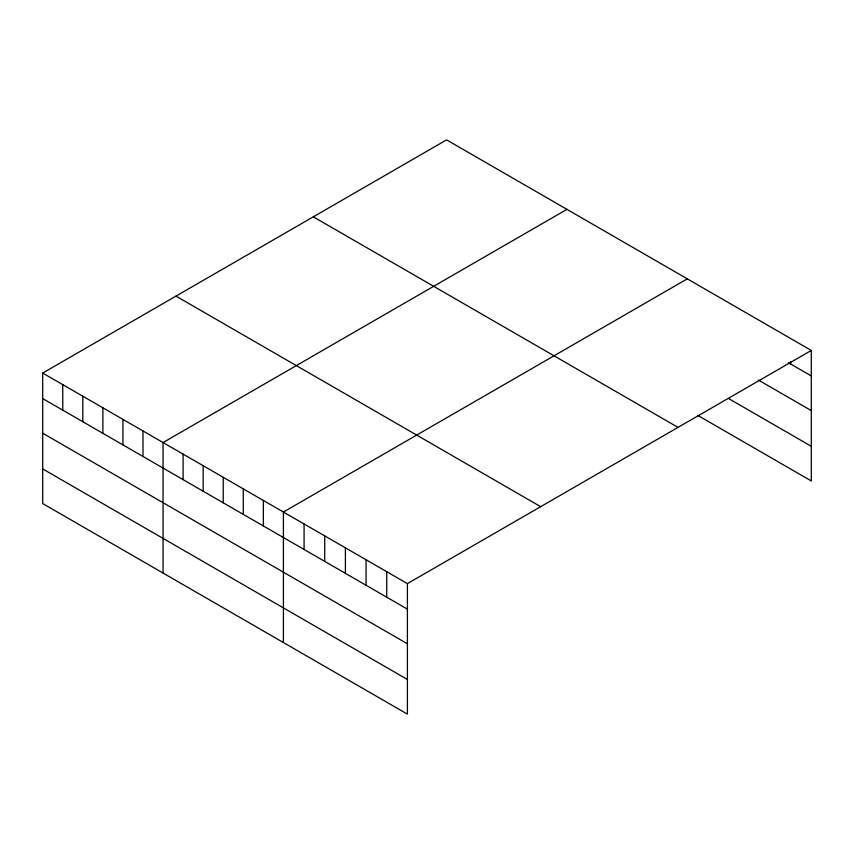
<?xml version="1.0" encoding="UTF-8"?>
<svg xmlns="http://www.w3.org/2000/svg" width="854" height="854" viewBox="0 0 854 854"><rect width="100%" height="100%" fill="white"/><g stroke="black" fill="none" stroke-linecap="round" stroke-linejoin="round"><path stroke-width="1.28" d="M811.3 350.439L407.401 583.624L407.401 714.125L42.7 503.561L42.7 373.059L446.599 139.875L811.3 350.439L811.3 480.941L697.633 415.311M566.949 209.358L163.05 442.553L163.05 573.045M687.299 278.852L283.411 512.037L283.411 642.528M788.338 362.683L811.3 375.941M758.48 380.094L811.3 410.593M728.633 398.562L811.3 446.29M313.311 216.831L678.012 427.384M175.988 296.114L540.689 506.678M42.7 373.059L407.401 583.624M42.7 398.572L407.401 609.126M42.7 433.213L407.401 643.777M42.7 468.91L407.401 679.474M790.633 361.455L790.633 364.007M386.734 571.689L386.734 597.192M366.067 559.765L366.067 585.268M345.4 547.83L345.4 573.333M324.733 535.896L324.733 561.398M304.077 523.961L304.077 549.474M263.342 500.455L263.342 525.957M243.283 488.872L243.283 514.375M223.225 477.29L223.225 502.792M203.167 465.708L203.167 491.21M183.108 454.125L183.108 479.628M142.992 430.971L142.992 456.474M122.933 419.389L122.933 444.891M102.875 407.806L102.875 433.309M82.817 396.224L82.817 421.727M62.758 384.642L62.758 410.144"/></g></svg>
